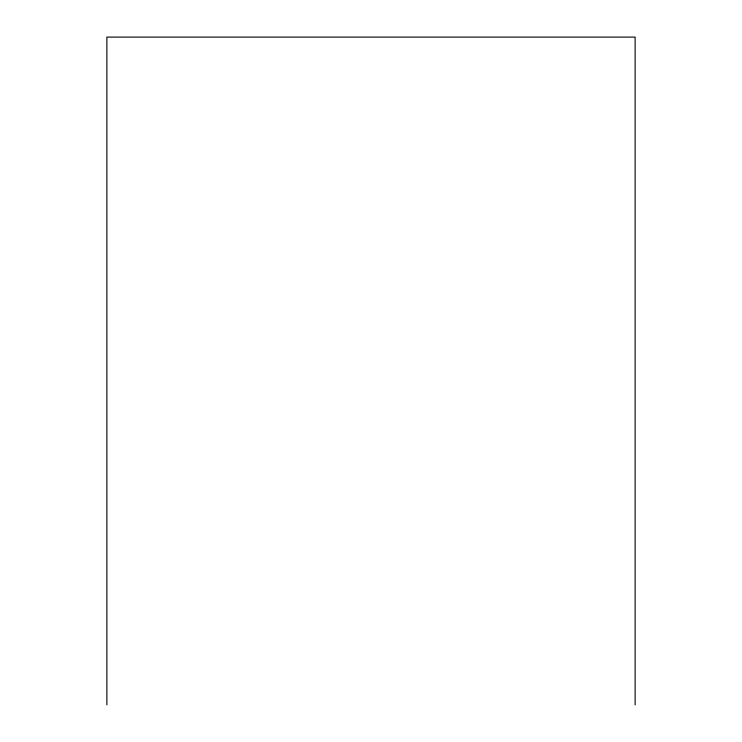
<?xml version="1.0" encoding="UTF-8"?>
<svg xmlns="http://www.w3.org/2000/svg" width="742" height="742" viewBox="0 0 742 742"><rect width="100%" height="100%" fill="white"/><g stroke="black" fill="none" stroke-linecap="round" stroke-linejoin="round"><path stroke-width="1.11" d="M635.124 704.9L635.124 37.1L106.876 37.1L106.876 704.9"/></g></svg>
